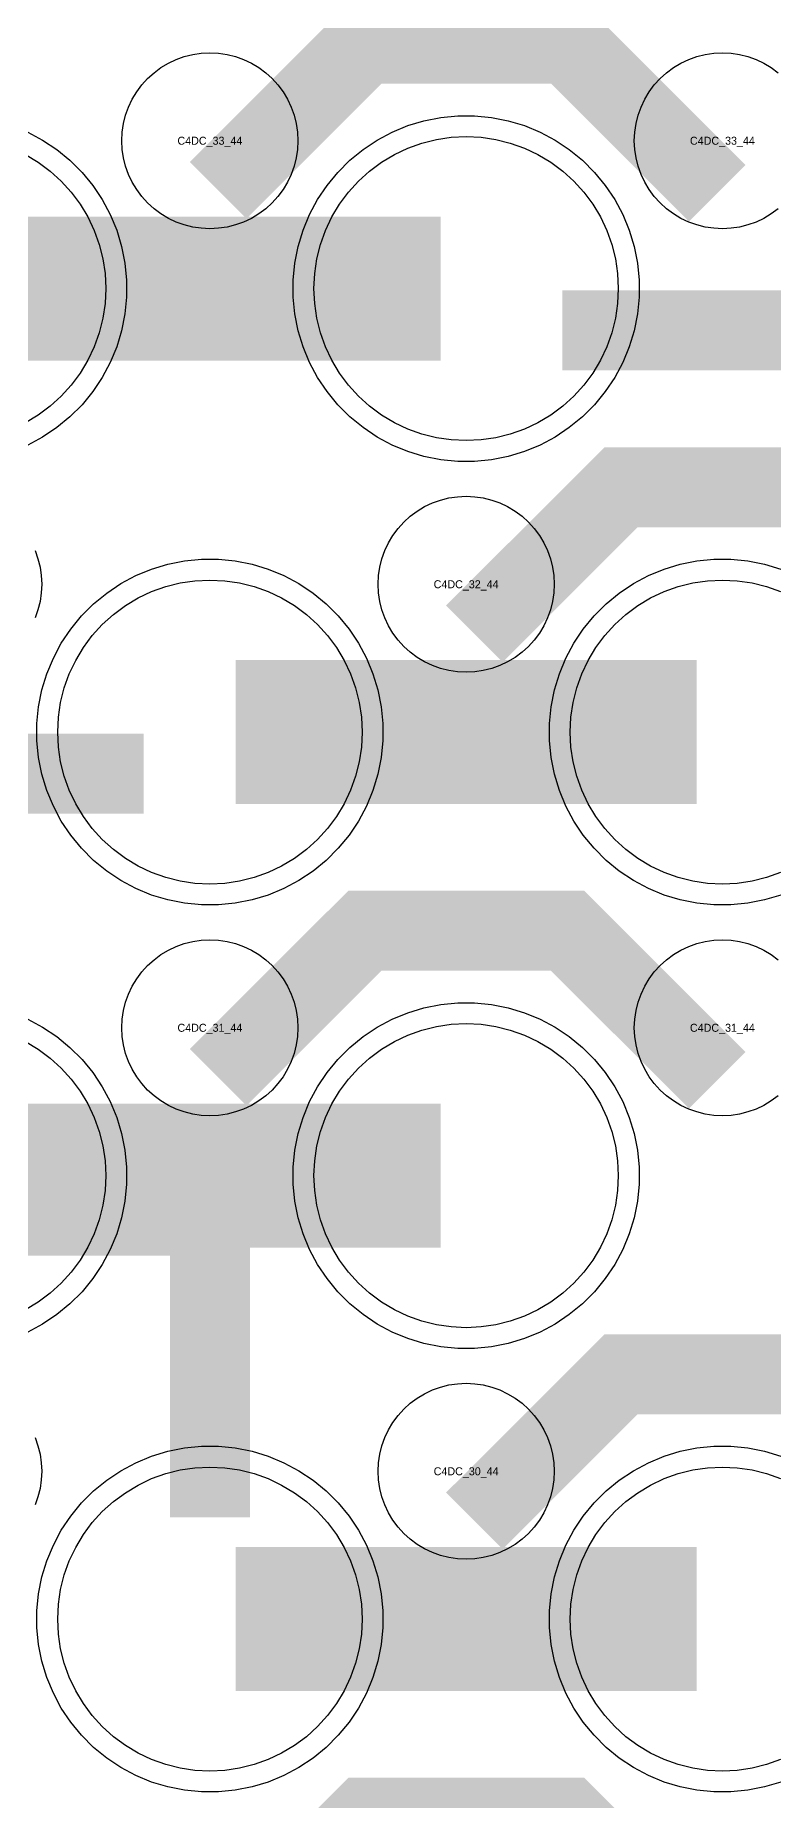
# Model space of a CAD drawing. Extents: x -11880 to 11880, y -14992 to 14992.
# Drawn here: x 2026 to 2256, y -10739 to -10188 of the extents above; entities that cross this region are included whole.
import ezdxf
from ezdxf.enums import TextEntityAlignment as Align

# ---------------------------------------------------------------- set-up
doc = ezdxf.new("R2010")
doc.units = 0
doc.header["$MEASUREMENT"] = 0
for name, color, linetype in [('GDS_775_DT_237', 138, 'CONTINUOUS'), ('RDL1_FS', 34, 'CONTINUOUS'), ('RDL_BS', 160, 'CONTINUOUS')]:
    doc.layers.add(name, color=color, linetype=linetype)

msp = doc.modelspace()

# ---------------------------------------------------------------- linework, layer by layer
at = {"layer": 'RDL1_FS', "color": 241, "true_color": 0xf7abae}
for points in [[(2160, -10314.459), (2155.343, -10314.23), (2150.732, -10313.546), (2146.209, -10312.414), (2141.819, -10310.842), (2137.605, -10308.85), (2133.605, -10306.452), (2129.86, -10303.674), (2126.406, -10300.544), (2123.276, -10297.09), (2120.498, -10293.345), (2118.1, -10289.345), (2116.108, -10285.131), (2114.536, -10280.741), (2113.404, -10276.218), (2112.72, -10271.607), (2112.491, -10266.95), (2112.72, -10262.293), (2113.404, -10257.682), (2114.536, -10253.159), (2116.108, -10248.769), (2118.1, -10244.555), (2120.498, -10240.555), (2123.276, -10236.81), (2126.406, -10233.356), (2129.86, -10230.226), (2133.605, -10227.448), (2137.605, -10225.05), (2141.819, -10223.058), (2146.209, -10221.486), (2150.732, -10220.354), (2155.343, -10219.67), (2160, -10219.441), (2164.657, -10219.67), (2169.268, -10220.354), (2173.791, -10221.486), (2178.181, -10223.058), (2182.395, -10225.05), (2186.395, -10227.448), (2190.14, -10230.226), (2193.594, -10233.356), (2196.724, -10236.81), (2199.502, -10240.555), (2201.9, -10244.555), (2203.892, -10248.769), (2205.464, -10253.159), (2206.596, -10257.682), (2207.28, -10262.293), (2207.509, -10266.95), (2207.28, -10271.607), (2206.596, -10276.218), (2205.464, -10280.741), (2203.892, -10285.131), (2201.9, -10289.345), (2199.502, -10293.345), (2196.724, -10297.09), (2193.594, -10300.544), (2190.14, -10303.674), (2186.395, -10306.452), (2182.395, -10308.85), (2178.181, -10310.842), (2173.791, -10312.414), (2169.268, -10313.546), (2164.657, -10314.23)], [(2080, -10453.024), (2075.343, -10452.795), (2070.732, -10452.111), (2066.209, -10450.979), (2061.819, -10449.407), (2057.605, -10447.415), (2053.605, -10445.017), (2049.86, -10442.239), (2046.406, -10439.109), (2043.276, -10435.655), (2040.498, -10431.91), (2038.1, -10427.91), (2036.108, -10423.696), (2034.536, -10419.306), (2033.404, -10414.783), (2032.72, -10410.172), (2032.491, -10405.515), (2032.72, -10400.858), (2033.404, -10396.247), (2034.536, -10391.724), (2036.108, -10387.334), (2038.1, -10383.12), (2040.498, -10379.12), (2043.276, -10375.375), (2046.406, -10371.921), (2049.86, -10368.791), (2053.605, -10366.013), (2057.605, -10363.615), (2061.819, -10361.623), (2066.209, -10360.051), (2070.732, -10358.919), (2075.343, -10358.235), (2080, -10358.006), (2084.657, -10358.235), (2089.268, -10358.919), (2093.791, -10360.051), (2098.181, -10361.623), (2102.395, -10363.615), (2106.395, -10366.013), (2110.14, -10368.791), (2113.594, -10371.921), (2116.724, -10375.375), (2119.502, -10379.12), (2121.9, -10383.12), (2123.892, -10387.334), (2125.464, -10391.724), (2126.596, -10396.247), (2127.28, -10400.858), (2127.509, -10405.515), (2127.28, -10410.172), (2126.596, -10414.783), (2125.464, -10419.306), (2123.892, -10423.696), (2121.9, -10427.91), (2119.502, -10431.91), (2116.724, -10435.655), (2113.594, -10439.109), (2110.14, -10442.239), (2106.395, -10445.017), (2102.395, -10447.415), (2098.181, -10449.407), (2093.791, -10450.979), (2089.268, -10452.111), (2084.657, -10452.795)], [(2160, -10591.589), (2155.343, -10591.36), (2150.732, -10590.676), (2146.209, -10589.544), (2141.819, -10587.972), (2137.605, -10585.98), (2133.605, -10583.582), (2129.86, -10580.804), (2126.406, -10577.674), (2123.276, -10574.22), (2120.498, -10570.475), (2118.1, -10566.475), (2116.108, -10562.261), (2114.536, -10557.871), (2113.404, -10553.348), (2112.72, -10548.737), (2112.491, -10544.08), (2112.72, -10539.423), (2113.404, -10534.812), (2114.536, -10530.289), (2116.108, -10525.899), (2118.1, -10521.685), (2120.498, -10517.685), (2123.276, -10513.94), (2126.406, -10510.486), (2129.86, -10507.356), (2133.605, -10504.578), (2137.605, -10502.18), (2141.819, -10500.188), (2146.209, -10498.616), (2150.732, -10497.484), (2155.343, -10496.8), (2160, -10496.571), (2164.657, -10496.8), (2169.268, -10497.484), (2173.791, -10498.616), (2178.181, -10500.188), (2182.395, -10502.18), (2186.395, -10504.578), (2190.14, -10507.356), (2193.594, -10510.486), (2196.724, -10513.94), (2199.502, -10517.685), (2201.9, -10521.685), (2203.892, -10525.899), (2205.464, -10530.289), (2206.596, -10534.812), (2207.28, -10539.423), (2207.509, -10544.08), (2207.28, -10548.737), (2206.596, -10553.348), (2205.464, -10557.871), (2203.892, -10562.261), (2201.9, -10566.475), (2199.502, -10570.475), (2196.724, -10574.22), (2193.594, -10577.674), (2190.14, -10580.804), (2186.395, -10583.582), (2182.395, -10585.98), (2178.181, -10587.972), (2173.791, -10589.544), (2169.268, -10590.676), (2164.657, -10591.36)], [(2080, -10730.149), (2075.343, -10729.92), (2070.732, -10729.236), (2066.209, -10728.104), (2061.819, -10726.532), (2057.605, -10724.54), (2053.605, -10722.142), (2049.86, -10719.364), (2046.406, -10716.234), (2043.276, -10712.78), (2040.498, -10709.035), (2038.1, -10705.035), (2036.108, -10700.821), (2034.536, -10696.431), (2033.404, -10691.908), (2032.72, -10687.297), (2032.491, -10682.64), (2032.72, -10677.983), (2033.404, -10673.372), (2034.536, -10668.849), (2036.108, -10664.459), (2038.1, -10660.245), (2040.498, -10656.245), (2043.276, -10652.5), (2046.406, -10649.046), (2049.86, -10645.916), (2053.605, -10643.138), (2057.605, -10640.74), (2061.819, -10638.748), (2066.209, -10637.176), (2070.732, -10636.044), (2075.343, -10635.36), (2080, -10635.131), (2084.657, -10635.36), (2089.268, -10636.044), (2093.791, -10637.176), (2098.181, -10638.748), (2102.395, -10640.74), (2106.395, -10643.138), (2110.14, -10645.916), (2113.594, -10649.046), (2116.724, -10652.5), (2119.502, -10656.245), (2121.9, -10660.245), (2123.892, -10664.459), (2125.464, -10668.849), (2126.596, -10673.372), (2127.28, -10677.983), (2127.509, -10682.64), (2127.28, -10687.297), (2126.596, -10691.908), (2125.464, -10696.431), (2123.892, -10700.821), (2121.9, -10705.035), (2119.502, -10709.035), (2116.724, -10712.78), (2113.594, -10716.234), (2110.14, -10719.364), (2106.395, -10722.142), (2102.395, -10724.54), (2098.181, -10726.532), (2093.791, -10728.104), (2089.268, -10729.236), (2084.657, -10729.92)]]:
    msp.add_lwpolyline(points, close=True, dxfattribs=at)
for points in [[(2022.395, -10225.05), (2026.395, -10227.448), (2030.14, -10230.226), (2033.594, -10233.356), (2036.724, -10236.81), (2039.502, -10240.555), (2041.9, -10244.555), (2043.892, -10248.769), (2045.464, -10253.159), (2046.596, -10257.682), (2047.28, -10262.293), (2047.509, -10266.95), (2047.28, -10271.607), (2046.596, -10276.218), (2045.464, -10280.741), (2043.892, -10285.131), (2041.9, -10289.345), (2039.502, -10293.345), (2036.724, -10297.09), (2033.594, -10300.544), (2030.14, -10303.674), (2026.395, -10306.452), (2022.395, -10308.85)], [(2258.181, -10449.407), (2253.791, -10450.979), (2249.268, -10452.111), (2244.657, -10452.795), (2240, -10453.024), (2235.343, -10452.795), (2230.732, -10452.111), (2226.209, -10450.979), (2221.819, -10449.407), (2217.605, -10447.415), (2213.605, -10445.017), (2209.86, -10442.239), (2206.406, -10439.109), (2203.276, -10435.655), (2200.498, -10431.91), (2198.1, -10427.91), (2196.108, -10423.696), (2194.536, -10419.306), (2193.404, -10414.783), (2192.72, -10410.172), (2192.491, -10405.515), (2192.72, -10400.858), (2193.404, -10396.247), (2194.536, -10391.724), (2196.108, -10387.334), (2198.1, -10383.12), (2200.498, -10379.12), (2203.276, -10375.375), (2206.406, -10371.921), (2209.86, -10368.791), (2213.605, -10366.013), (2217.605, -10363.615), (2221.819, -10361.623), (2226.209, -10360.051), (2230.732, -10358.919), (2235.343, -10358.235), (2240, -10358.006), (2244.657, -10358.235), (2249.268, -10358.919), (2253.791, -10360.051), (2258.181, -10361.623)], [(2022.395, -10502.18), (2026.395, -10504.578), (2030.14, -10507.356), (2033.594, -10510.486), (2036.724, -10513.94), (2039.502, -10517.685), (2041.9, -10521.685), (2043.892, -10525.899), (2045.464, -10530.289), (2046.596, -10534.812), (2047.28, -10539.423), (2047.509, -10544.08), (2047.28, -10548.737), (2046.596, -10553.348), (2045.464, -10557.871), (2043.892, -10562.261), (2041.9, -10566.475), (2039.502, -10570.475), (2036.724, -10574.22), (2033.594, -10577.674), (2030.14, -10580.804), (2026.395, -10583.582), (2022.395, -10585.98)], [(2258.181, -10726.532), (2253.791, -10728.104), (2249.268, -10729.236), (2244.657, -10729.92), (2240, -10730.149), (2235.343, -10729.92), (2230.732, -10729.236), (2226.209, -10728.104), (2221.819, -10726.532), (2217.605, -10724.54), (2213.605, -10722.142), (2209.86, -10719.364), (2206.406, -10716.234), (2203.276, -10712.78), (2200.498, -10709.035), (2198.1, -10705.035), (2196.108, -10700.821), (2194.536, -10696.431), (2193.404, -10691.908), (2192.72, -10687.297), (2192.491, -10682.64), (2192.72, -10677.983), (2193.404, -10673.372), (2194.536, -10668.849), (2196.108, -10664.459), (2198.1, -10660.245), (2200.498, -10656.245), (2203.276, -10652.5), (2206.406, -10649.046), (2209.86, -10645.916), (2213.605, -10643.138), (2217.605, -10640.74), (2221.819, -10638.748), (2226.209, -10637.176), (2230.732, -10636.044), (2235.343, -10635.36), (2240, -10635.131), (2244.657, -10635.36), (2249.268, -10636.044), (2253.791, -10637.176), (2258.181, -10638.748)]]:
    msp.add_lwpolyline(points, dxfattribs=at)
for points in [[(2008.002, -10266.95, 45, 45, 0), (2080.002, -10266.95, 45, 45, 0)], [(2080.002, -10266.95, 45, 45, 0), (2152.002, -10266.95, 45, 45, 0)], [(2088.002, -10405.515, 45, 45, 0), (2160.002, -10405.515, 45, 45, 0)], [(2160.002, -10405.515, 45, 45, 0), (2232.002, -10405.515, 45, 45, 0)], [(2008.002, -10544.08, 45, 45, 0), (2080.002, -10544.08, 45, 45, 0)], [(2080.002, -10544.08, 45, 45, 0), (2152.002, -10544.08, 45, 45, 0)], [(2088.002, -10682.64, 45, 45, 0), (2160.002, -10682.64, 45, 45, 0)], [(2160.002, -10682.64, 45, 45, 0), (2232.002, -10682.64, 45, 45, 0)]]:
    msp.add_lwpolyline(points, format="xyseb", dxfattribs=at)
at = {"layer": 'RDL_BS'}
for points in [[(2082.562, -10236.264, 25, 25, 0), (2128.377, -10190.449, 25, 25, 0), (2161.93, -10190.449, 25, 25, 0)], [(2238.401, -10237.163, 25, 25, 0), (2191.687, -10190.449, 25, 25, 0), (2161.929, -10190.449, 25, 25, 0)], [(2162.562, -10374.829, 25, 25, 0), (2208.377, -10329.014, 25, 25, 0), (2241.93, -10329.014, 25, 25, 0)], [(2318.401, -10375.728, 25, 25, 0), (2271.687, -10329.014, 25, 25, 0), (2241.929, -10329.014, 25, 25, 0)], [(2082.562, -10513.394, 25, 25, 0), (2128.377, -10467.579, 25, 25, 0), (2161.93, -10467.579, 25, 25, 0)], [(2238.401, -10514.293, 25, 25, 0), (2191.687, -10467.579, 25, 25, 0), (2161.929, -10467.579, 25, 25, 0)], [(2162.562, -10651.954, 25, 25, 0), (2208.377, -10606.139, 25, 25, 0), (2241.93, -10606.139, 25, 25, 0)], [(2318.401, -10652.853, 25, 25, 0), (2271.687, -10606.139, 25, 25, 0), (2241.929, -10606.139, 25, 25, 0)], [(2082.562, -10790.519, 25, 25, 0), (2128.377, -10744.704, 25, 25, 0), (2161.93, -10744.704, 25, 25, 0)], [(2238.401, -10791.418, 25, 25, 0), (2191.687, -10744.704, 25, 25, 0), (2161.929, -10744.704, 25, 25, 0)]]:
    msp.add_lwpolyline(points, format="xyseb", dxfattribs=at)
for points in [[(2080, -10248.256), (2077.307, -10248.124), (2074.635, -10247.728), (2072.016, -10247.071), (2069.481, -10246.164), (2067.044, -10245.012), (2064.72, -10243.619), (2062.557, -10242.016), (2060.558, -10240.204), (2058.746, -10238.205), (2057.143, -10236.042), (2055.75, -10233.718), (2054.598, -10231.281), (2053.691, -10228.746), (2053.034, -10226.127), (2052.638, -10223.455), (2052.506, -10220.762), (2052.638, -10218.069), (2053.034, -10215.397), (2053.691, -10212.778), (2054.598, -10210.243), (2055.75, -10207.806), (2057.143, -10205.482), (2058.746, -10203.319), (2060.558, -10201.32), (2062.557, -10199.508), (2064.72, -10197.905), (2067.044, -10196.512), (2069.481, -10195.36), (2072.016, -10194.453), (2074.635, -10193.796), (2077.307, -10193.4), (2080, -10193.268), (2082.693, -10193.4), (2085.365, -10193.796), (2087.984, -10194.453), (2090.519, -10195.36), (2092.956, -10196.512), (2095.28, -10197.905), (2097.443, -10199.508), (2099.442, -10201.32), (2101.254, -10203.319), (2102.857, -10205.482), (2104.25, -10207.806), (2105.402, -10210.243), (2106.309, -10212.778), (2106.966, -10215.397), (2107.362, -10218.069), (2107.494, -10220.762), (2107.362, -10223.455), (2106.966, -10226.127), (2106.309, -10228.746), (2105.402, -10231.281), (2104.25, -10233.718), (2102.857, -10236.042), (2101.254, -10238.205), (2099.442, -10240.204), (2097.443, -10242.016), (2095.28, -10243.619), (2092.956, -10245.012), (2090.519, -10246.164), (2087.984, -10247.071), (2085.365, -10247.728), (2082.693, -10248.124)], [(2160, -10386.821), (2157.307, -10386.689), (2154.635, -10386.293), (2152.016, -10385.636), (2149.481, -10384.729), (2147.044, -10383.577), (2144.72, -10382.184), (2142.557, -10380.581), (2140.558, -10378.769), (2138.746, -10376.77), (2137.143, -10374.607), (2135.75, -10372.283), (2134.598, -10369.846), (2133.691, -10367.311), (2133.034, -10364.692), (2132.638, -10362.02), (2132.506, -10359.327), (2132.638, -10356.634), (2133.034, -10353.962), (2133.691, -10351.343), (2134.598, -10348.808), (2135.75, -10346.371), (2137.143, -10344.047), (2138.746, -10341.884), (2140.558, -10339.885), (2142.557, -10338.073), (2144.72, -10336.47), (2147.044, -10335.077), (2149.481, -10333.925), (2152.016, -10333.018), (2154.635, -10332.361), (2157.307, -10331.965), (2160, -10331.833), (2162.693, -10331.965), (2165.365, -10332.361), (2167.984, -10333.018), (2170.519, -10333.925), (2172.956, -10335.077), (2175.28, -10336.47), (2177.443, -10338.073), (2179.442, -10339.885), (2181.254, -10341.884), (2182.857, -10344.047), (2184.25, -10346.371), (2185.402, -10348.808), (2186.309, -10351.343), (2186.966, -10353.962), (2187.362, -10356.634), (2187.494, -10359.327), (2187.362, -10362.02), (2186.966, -10364.692), (2186.309, -10367.311), (2185.402, -10369.846), (2184.25, -10372.283), (2182.857, -10374.607), (2181.254, -10376.77), (2179.442, -10378.769), (2177.443, -10380.581), (2175.28, -10382.184), (2172.956, -10383.577), (2170.519, -10384.729), (2167.984, -10385.636), (2165.365, -10386.293), (2162.693, -10386.689)], [(2080, -10525.386), (2077.307, -10525.254), (2074.635, -10524.858), (2072.016, -10524.201), (2069.481, -10523.294), (2067.044, -10522.142), (2064.72, -10520.749), (2062.557, -10519.146), (2060.558, -10517.334), (2058.746, -10515.335), (2057.143, -10513.172), (2055.75, -10510.848), (2054.598, -10508.411), (2053.691, -10505.876), (2053.034, -10503.257), (2052.638, -10500.585), (2052.506, -10497.892), (2052.638, -10495.199), (2053.034, -10492.527), (2053.691, -10489.908), (2054.598, -10487.373), (2055.75, -10484.936), (2057.143, -10482.612), (2058.746, -10480.449), (2060.558, -10478.45), (2062.557, -10476.638), (2064.72, -10475.035), (2067.044, -10473.642), (2069.481, -10472.49), (2072.016, -10471.583), (2074.635, -10470.926), (2077.307, -10470.53), (2080, -10470.398), (2082.693, -10470.53), (2085.365, -10470.926), (2087.984, -10471.583), (2090.519, -10472.49), (2092.956, -10473.642), (2095.28, -10475.035), (2097.443, -10476.638), (2099.442, -10478.45), (2101.254, -10480.449), (2102.857, -10482.612), (2104.25, -10484.936), (2105.402, -10487.373), (2106.309, -10489.908), (2106.966, -10492.527), (2107.362, -10495.199), (2107.494, -10497.892), (2107.362, -10500.585), (2106.966, -10503.257), (2106.309, -10505.876), (2105.402, -10508.411), (2104.25, -10510.848), (2102.857, -10513.172), (2101.254, -10515.335), (2099.442, -10517.334), (2097.443, -10519.146), (2095.28, -10520.749), (2092.956, -10522.142), (2090.519, -10523.294), (2087.984, -10524.201), (2085.365, -10524.858), (2082.693, -10525.254)], [(2160, -10663.946), (2157.307, -10663.814), (2154.635, -10663.418), (2152.016, -10662.761), (2149.481, -10661.854), (2147.044, -10660.702), (2144.72, -10659.309), (2142.557, -10657.706), (2140.558, -10655.894), (2138.746, -10653.895), (2137.143, -10651.732), (2135.75, -10649.408), (2134.598, -10646.971), (2133.691, -10644.436), (2133.034, -10641.817), (2132.638, -10639.145), (2132.506, -10636.452), (2132.638, -10633.759), (2133.034, -10631.087), (2133.691, -10628.468), (2134.598, -10625.933), (2135.75, -10623.496), (2137.143, -10621.172), (2138.746, -10619.009), (2140.558, -10617.01), (2142.557, -10615.198), (2144.72, -10613.595), (2147.044, -10612.202), (2149.481, -10611.05), (2152.016, -10610.143), (2154.635, -10609.486), (2157.307, -10609.09), (2160, -10608.958), (2162.693, -10609.09), (2165.365, -10609.486), (2167.984, -10610.143), (2170.519, -10611.05), (2172.956, -10612.202), (2175.28, -10613.595), (2177.443, -10615.198), (2179.442, -10617.01), (2181.254, -10619.009), (2182.857, -10621.172), (2184.25, -10623.496), (2185.402, -10625.933), (2186.309, -10628.468), (2186.966, -10631.087), (2187.362, -10633.759), (2187.494, -10636.452), (2187.362, -10639.145), (2186.966, -10641.817), (2186.309, -10644.436), (2185.402, -10646.971), (2184.25, -10649.408), (2182.857, -10651.732), (2181.254, -10653.895), (2179.442, -10655.894), (2177.443, -10657.706), (2175.28, -10659.309), (2172.956, -10660.702), (2170.519, -10661.854), (2167.984, -10662.761), (2165.365, -10663.418), (2162.693, -10663.814)]]:
    msp.add_lwpolyline(points, close=True, dxfattribs=at)
for points in [[(2257.443, -10242.016), (2255.28, -10243.619), (2252.956, -10245.012), (2250.519, -10246.164), (2247.984, -10247.071), (2245.365, -10247.728), (2242.693, -10248.124), (2240, -10248.256), (2237.307, -10248.124), (2234.635, -10247.728), (2232.016, -10247.071), (2229.481, -10246.164), (2227.044, -10245.012), (2224.72, -10243.619), (2222.557, -10242.016), (2220.558, -10240.204), (2218.746, -10238.205), (2217.143, -10236.042), (2215.75, -10233.718), (2214.598, -10231.281), (2213.691, -10228.746), (2213.034, -10226.127), (2212.638, -10223.455), (2212.506, -10220.762), (2212.638, -10218.069), (2213.034, -10215.397), (2213.691, -10212.778), (2214.598, -10210.243), (2215.75, -10207.806), (2217.143, -10205.482), (2218.746, -10203.319), (2220.558, -10201.32), (2222.557, -10199.508), (2224.72, -10197.905), (2227.044, -10196.512), (2229.481, -10195.36), (2232.016, -10194.453), (2234.635, -10193.796), (2237.307, -10193.4), (2240, -10193.268), (2242.693, -10193.4), (2245.365, -10193.796), (2247.984, -10194.453), (2250.519, -10195.36), (2252.956, -10196.512), (2255.28, -10197.905), (2257.443, -10199.508)], [(2025.402, -10348.808), (2026.309, -10351.343), (2026.966, -10353.962), (2027.362, -10356.634), (2027.494, -10359.327), (2027.362, -10362.02), (2026.966, -10364.692), (2026.309, -10367.311), (2025.402, -10369.846)], [(2257.443, -10519.146), (2255.28, -10520.749), (2252.956, -10522.142), (2250.519, -10523.294), (2247.984, -10524.201), (2245.365, -10524.858), (2242.693, -10525.254), (2240, -10525.386), (2237.307, -10525.254), (2234.635, -10524.858), (2232.016, -10524.201), (2229.481, -10523.294), (2227.044, -10522.142), (2224.72, -10520.749), (2222.557, -10519.146), (2220.558, -10517.334), (2218.746, -10515.335), (2217.143, -10513.172), (2215.75, -10510.848), (2214.598, -10508.411), (2213.691, -10505.876), (2213.034, -10503.257), (2212.638, -10500.585), (2212.506, -10497.892), (2212.638, -10495.199), (2213.034, -10492.527), (2213.691, -10489.908), (2214.598, -10487.373), (2215.75, -10484.936), (2217.143, -10482.612), (2218.746, -10480.449), (2220.558, -10478.45), (2222.557, -10476.638), (2224.72, -10475.035), (2227.044, -10473.642), (2229.481, -10472.49), (2232.016, -10471.583), (2234.635, -10470.926), (2237.307, -10470.53), (2240, -10470.398), (2242.693, -10470.53), (2245.365, -10470.926), (2247.984, -10471.583), (2250.519, -10472.49), (2252.956, -10473.642), (2255.28, -10475.035), (2257.443, -10476.638)], [(2025.402, -10625.933), (2026.309, -10628.468), (2026.966, -10631.087), (2027.362, -10633.759), (2027.494, -10636.452), (2027.362, -10639.145), (2026.966, -10641.817), (2026.309, -10644.436), (2025.402, -10646.971)]]:
    msp.add_lwpolyline(points, dxfattribs=at)
at = {"layer": 'RDL_BS', "color": 241, "true_color": 0xf7abae}
for points in [[(2157.356, -10320.95), (2152.062, -10320.433), (2146.835, -10319.387), (2141.795, -10317.856), (2136.885, -10315.825), (2132.223, -10313.333), (2127.809, -10310.386), (2123.708, -10307.024), (2119.926, -10303.242), (2116.564, -10299.141), (2113.617, -10294.727), (2111.125, -10290.065), (2109.094, -10285.155), (2107.563, -10280.115), (2106.517, -10274.888), (2106, -10269.594), (2106, -10264.306), (2106.517, -10259.012), (2107.563, -10253.785), (2109.094, -10248.745), (2111.125, -10243.835), (2113.617, -10239.173), (2116.564, -10234.759), (2119.926, -10230.658), (2123.708, -10226.876), (2127.809, -10223.514), (2132.223, -10220.567), (2136.885, -10218.075), (2141.795, -10216.044), (2146.835, -10214.513), (2152.062, -10213.467), (2157.356, -10212.95), (2162.644, -10212.95), (2167.938, -10213.467), (2173.165, -10214.513), (2178.205, -10216.044), (2183.115, -10218.075), (2187.777, -10220.567), (2192.191, -10223.514), (2196.292, -10226.876), (2200.074, -10230.658), (2203.436, -10234.759), (2206.383, -10239.173), (2208.875, -10243.835), (2210.906, -10248.745), (2212.437, -10253.785), (2213.483, -10259.012), (2214, -10264.306), (2214, -10269.594), (2213.483, -10274.888), (2212.437, -10280.115), (2210.906, -10285.155), (2208.875, -10290.065), (2206.383, -10294.727), (2203.436, -10299.141), (2200.074, -10303.242), (2196.292, -10307.024), (2192.191, -10310.386), (2187.777, -10313.333), (2183.115, -10315.825), (2178.205, -10317.856), (2173.165, -10319.387), (2167.938, -10320.433), (2162.644, -10320.95)], [(2077.356, -10459.515), (2072.062, -10458.998), (2066.835, -10457.952), (2061.795, -10456.421), (2056.885, -10454.39), (2052.223, -10451.898), (2047.809, -10448.951), (2043.708, -10445.589), (2039.926, -10441.807), (2036.564, -10437.706), (2033.617, -10433.292), (2031.125, -10428.63), (2029.094, -10423.72), (2027.563, -10418.68), (2026.517, -10413.453), (2026, -10408.159), (2026, -10402.871), (2026.517, -10397.577), (2027.563, -10392.35), (2029.094, -10387.31), (2031.125, -10382.4), (2033.617, -10377.738), (2036.564, -10373.324), (2039.926, -10369.223), (2043.708, -10365.441), (2047.809, -10362.079), (2052.223, -10359.132), (2056.885, -10356.64), (2061.795, -10354.609), (2066.835, -10353.078), (2072.062, -10352.032), (2077.356, -10351.515), (2082.644, -10351.515), (2087.938, -10352.032), (2093.165, -10353.078), (2098.205, -10354.609), (2103.115, -10356.64), (2107.777, -10359.132), (2112.191, -10362.079), (2116.292, -10365.441), (2120.074, -10369.223), (2123.436, -10373.324), (2126.383, -10377.738), (2128.875, -10382.4), (2130.906, -10387.31), (2132.437, -10392.35), (2133.483, -10397.577), (2134, -10402.871), (2134, -10408.159), (2133.483, -10413.453), (2132.437, -10418.68), (2130.906, -10423.72), (2128.875, -10428.63), (2126.383, -10433.292), (2123.436, -10437.706), (2120.074, -10441.807), (2116.292, -10445.589), (2112.191, -10448.951), (2107.777, -10451.898), (2103.115, -10454.39), (2098.205, -10456.421), (2093.165, -10457.952), (2087.938, -10458.998), (2082.644, -10459.515)], [(2157.356, -10598.08), (2152.062, -10597.563), (2146.835, -10596.517), (2141.795, -10594.986), (2136.885, -10592.955), (2132.223, -10590.463), (2127.809, -10587.516), (2123.708, -10584.154), (2119.926, -10580.372), (2116.564, -10576.271), (2113.617, -10571.857), (2111.125, -10567.195), (2109.094, -10562.285), (2107.563, -10557.245), (2106.517, -10552.018), (2106, -10546.724), (2106, -10541.436), (2106.517, -10536.142), (2107.563, -10530.915), (2109.094, -10525.875), (2111.125, -10520.965), (2113.617, -10516.303), (2116.564, -10511.889), (2119.926, -10507.788), (2123.708, -10504.006), (2127.809, -10500.644), (2132.223, -10497.697), (2136.885, -10495.205), (2141.795, -10493.174), (2146.835, -10491.643), (2152.062, -10490.597), (2157.356, -10490.08), (2162.644, -10490.08), (2167.938, -10490.597), (2173.165, -10491.643), (2178.205, -10493.174), (2183.115, -10495.205), (2187.777, -10497.697), (2192.191, -10500.644), (2196.292, -10504.006), (2200.074, -10507.788), (2203.436, -10511.889), (2206.383, -10516.303), (2208.875, -10520.965), (2210.906, -10525.875), (2212.437, -10530.915), (2213.483, -10536.142), (2214, -10541.436), (2214, -10546.724), (2213.483, -10552.018), (2212.437, -10557.245), (2210.906, -10562.285), (2208.875, -10567.195), (2206.383, -10571.857), (2203.436, -10576.271), (2200.074, -10580.372), (2196.292, -10584.154), (2192.191, -10587.516), (2187.777, -10590.463), (2183.115, -10592.955), (2178.205, -10594.986), (2173.165, -10596.517), (2167.938, -10597.563), (2162.644, -10598.08)], [(2077.356, -10736.64), (2072.062, -10736.123), (2066.835, -10735.077), (2061.795, -10733.546), (2056.885, -10731.515), (2052.223, -10729.023), (2047.809, -10726.076), (2043.708, -10722.714), (2039.926, -10718.932), (2036.564, -10714.831), (2033.617, -10710.417), (2031.125, -10705.755), (2029.094, -10700.845), (2027.563, -10695.805), (2026.517, -10690.578), (2026, -10685.284), (2026, -10679.996), (2026.517, -10674.702), (2027.563, -10669.475), (2029.094, -10664.435), (2031.125, -10659.525), (2033.617, -10654.863), (2036.564, -10650.449), (2039.926, -10646.348), (2043.708, -10642.566), (2047.809, -10639.204), (2052.223, -10636.257), (2056.885, -10633.765), (2061.795, -10631.734), (2066.835, -10630.203), (2072.062, -10629.157), (2077.356, -10628.64), (2082.644, -10628.64), (2087.938, -10629.157), (2093.165, -10630.203), (2098.205, -10631.734), (2103.115, -10633.765), (2107.777, -10636.257), (2112.191, -10639.204), (2116.292, -10642.566), (2120.074, -10646.348), (2123.436, -10650.449), (2126.383, -10654.863), (2128.875, -10659.525), (2130.906, -10664.435), (2132.437, -10669.475), (2133.483, -10674.702), (2134, -10679.996), (2134, -10685.284), (2133.483, -10690.578), (2132.437, -10695.805), (2130.906, -10700.845), (2128.875, -10705.755), (2126.383, -10710.417), (2123.436, -10714.831), (2120.074, -10718.932), (2116.292, -10722.714), (2112.191, -10726.076), (2107.777, -10729.023), (2103.115, -10731.515), (2098.205, -10733.546), (2093.165, -10735.077), (2087.938, -10736.123), (2082.644, -10736.64)]]:
    msp.add_lwpolyline(points, close=True, dxfattribs=at)
for points in [[(2023.115, -10218.075), (2027.777, -10220.567), (2032.191, -10223.514), (2036.292, -10226.876), (2040.074, -10230.658), (2043.436, -10234.759), (2046.383, -10239.173), (2048.875, -10243.835), (2050.906, -10248.745), (2052.437, -10253.785), (2053.483, -10259.012), (2054, -10264.306), (2054, -10269.594), (2053.483, -10274.888), (2052.437, -10280.115), (2050.906, -10285.155), (2048.875, -10290.065), (2046.383, -10294.727), (2043.436, -10299.141), (2040.074, -10303.242), (2036.292, -10307.024), (2032.191, -10310.386), (2027.777, -10313.333), (2023.115, -10315.825)], [(2258.205, -10456.421), (2253.165, -10457.952), (2247.938, -10458.998), (2242.644, -10459.515), (2237.356, -10459.515), (2232.062, -10458.998), (2226.835, -10457.952), (2221.795, -10456.421), (2216.885, -10454.39), (2212.223, -10451.898), (2207.809, -10448.951), (2203.708, -10445.589), (2199.926, -10441.807), (2196.564, -10437.706), (2193.617, -10433.292), (2191.125, -10428.63), (2189.094, -10423.72), (2187.563, -10418.68), (2186.517, -10413.453), (2186, -10408.159), (2186, -10402.871), (2186.517, -10397.577), (2187.563, -10392.35), (2189.094, -10387.31), (2191.125, -10382.4), (2193.617, -10377.738), (2196.564, -10373.324), (2199.926, -10369.223), (2203.708, -10365.441), (2207.809, -10362.079), (2212.223, -10359.132), (2216.885, -10356.64), (2221.795, -10354.609), (2226.835, -10353.078), (2232.062, -10352.032), (2237.356, -10351.515), (2242.644, -10351.515), (2247.938, -10352.032), (2253.165, -10353.078), (2258.205, -10354.609)], [(2023.115, -10495.205), (2027.777, -10497.697), (2032.191, -10500.644), (2036.292, -10504.006), (2040.074, -10507.788), (2043.436, -10511.889), (2046.383, -10516.303), (2048.875, -10520.965), (2050.906, -10525.875), (2052.437, -10530.915), (2053.483, -10536.142), (2054, -10541.436), (2054, -10546.724), (2053.483, -10552.018), (2052.437, -10557.245), (2050.906, -10562.285), (2048.875, -10567.195), (2046.383, -10571.857), (2043.436, -10576.271), (2040.074, -10580.372), (2036.292, -10584.154), (2032.191, -10587.516), (2027.777, -10590.463), (2023.115, -10592.955)], [(2258.205, -10733.546), (2253.165, -10735.077), (2247.938, -10736.123), (2242.644, -10736.64), (2237.356, -10736.64), (2232.062, -10736.123), (2226.835, -10735.077), (2221.795, -10733.546), (2216.885, -10731.515), (2212.223, -10729.023), (2207.809, -10726.076), (2203.708, -10722.714), (2199.926, -10718.932), (2196.564, -10714.831), (2193.617, -10710.417), (2191.125, -10705.755), (2189.094, -10700.845), (2187.563, -10695.805), (2186.517, -10690.578), (2186, -10685.284), (2186, -10679.996), (2186.517, -10674.702), (2187.563, -10669.475), (2189.094, -10664.435), (2191.125, -10659.525), (2193.617, -10654.863), (2196.564, -10650.449), (2199.926, -10646.348), (2203.708, -10642.566), (2207.809, -10639.204), (2212.223, -10636.257), (2216.885, -10633.765), (2221.795, -10631.734), (2226.835, -10630.203), (2232.062, -10629.157), (2237.356, -10628.64), (2242.644, -10628.64), (2247.938, -10629.157), (2253.165, -10630.203), (2258.205, -10631.734)]]:
    msp.add_lwpolyline(points, dxfattribs=at)
for points in [[(2190.016, -10279.963, 25, 25, 0), (2299.281, -10279.963, 25, 25, 0)], [(1950.016, -10418.528, 25, 25, 0), (2059.281, -10418.528, 25, 25, 0)], [(2080, -10650.857, 25, 25, 0), (2080, -10544.08, 25, 25, 0)], [(2092.5, -10556.58, 25, 25, 0), (2006.667, -10556.58, 25, 25, 0)], [(2052.944, -10556.58, 25, 25, 0), (2011.74, -10556.58, 25, 25, 0)], [(2080, -10574.549, 25, 25, 0), (2080, -10620.169, 25, 25, 0)]]:
    msp.add_lwpolyline(points, format="xyseb", dxfattribs=at)

# ---------------------------------------------------------------- texts
at = {"layer": 'GDS_775_DT_237'}
for s, p in [('C4DC_33_44', (2080, -10220.762)), ('C4DC_33_44', (2080, -10220.762)), ('C4DC_33_44', (2240, -10220.762)), ('C4DC_33_44', (2240, -10220.762)), ('C4DC_32_44', (2160, -10359.327)), ('C4DC_32_44', (2160, -10359.327)), ('C4DC_31_44', (2080, -10497.892)), ('C4DC_31_44', (2080, -10497.892)), ('C4DC_31_44', (2240, -10497.892)), ('C4DC_31_44', (2240, -10497.892)), ('C4DC_30_44', (2160, -10636.452)), ('C4DC_30_44', (2160, -10636.452))]:
    msp.add_text(s, height=2.5, dxfattribs=at).set_placement(p, align=Align.MIDDLE_CENTER)

doc.saveas('drawing.dxf')
